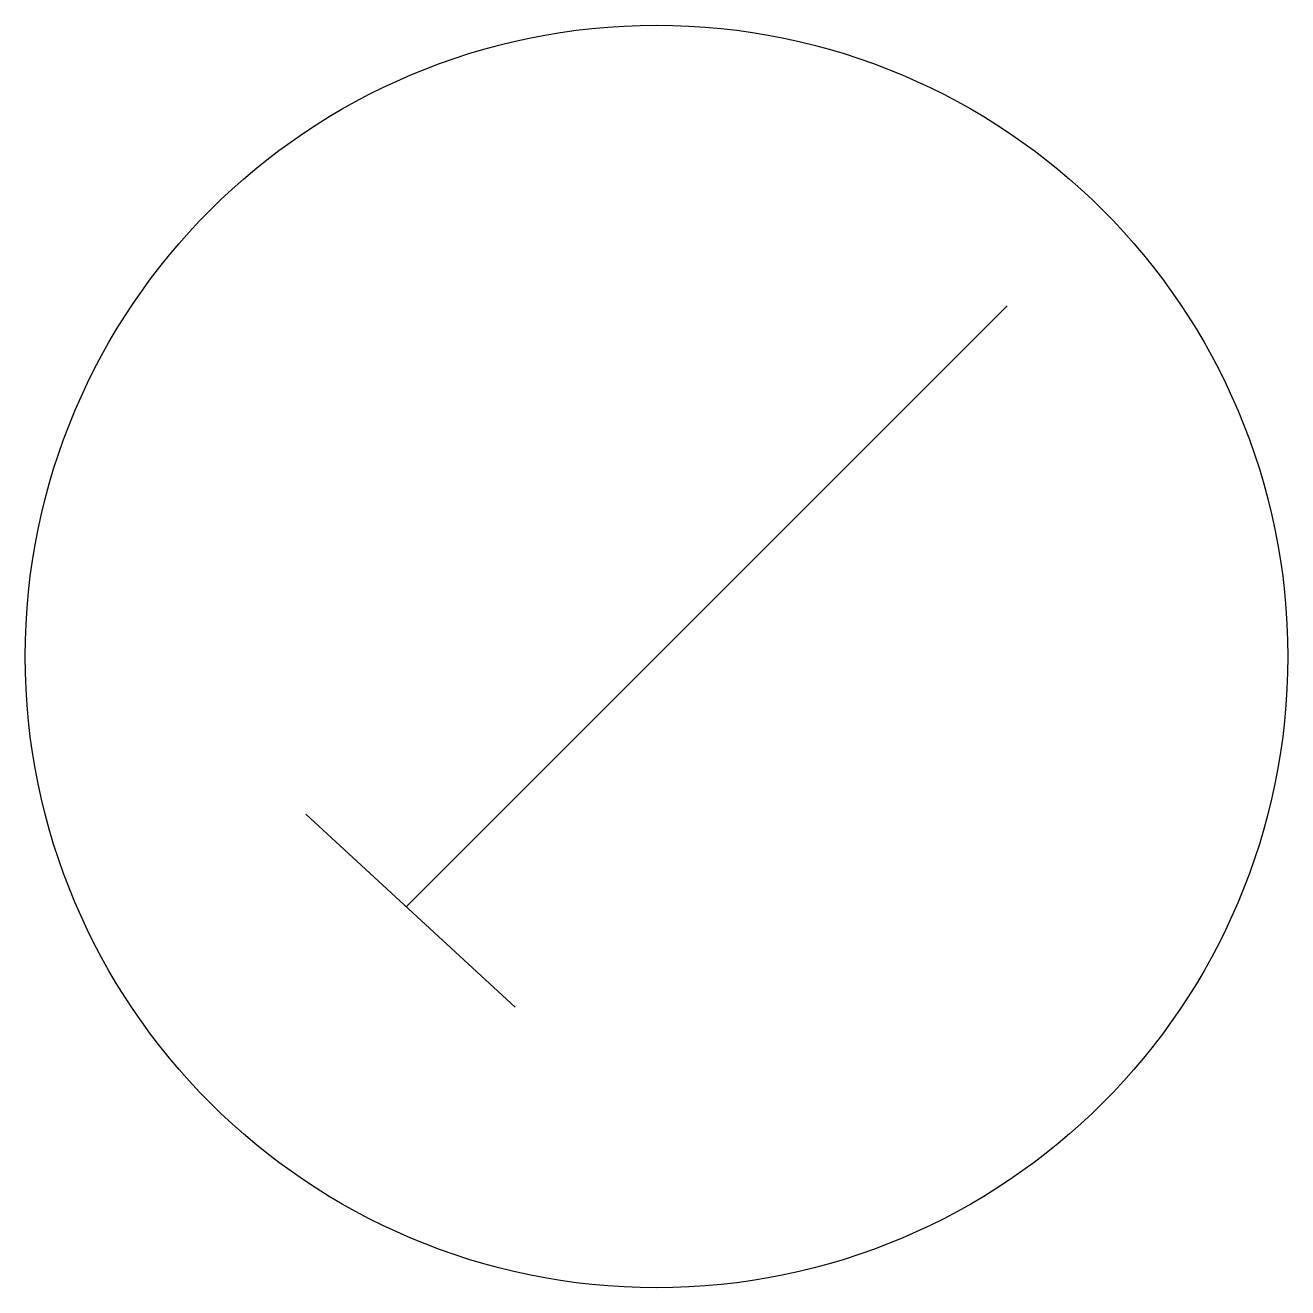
# Model space of a CAD drawing. Extents: x -1.8 to 1.8, y -1.8 to 1.8.
import ezdxf

# ---------------------------------------------------------------- set-up
doc = ezdxf.new("R2010")
doc.units = 0
doc.layers.get('0').update_dxf_attribs({"linetype": 'CONTINUOUS'})

msp = doc.modelspace()

# ---------------------------------------------------------------- linework, layer by layer
at = {"color": 0}
for p, q in [((-0.7136, -0.7136), (1, 1)), ((-0.403, -1), (-1, -0.4494))]:
    msp.add_line(p, q, dxfattribs=at)
at = {"color": 0, "linetype": 'CONTINUOUS'}
msp.add_circle((0, 0), 1.8, dxfattribs=at)

doc.saveas('drawing.dxf')
